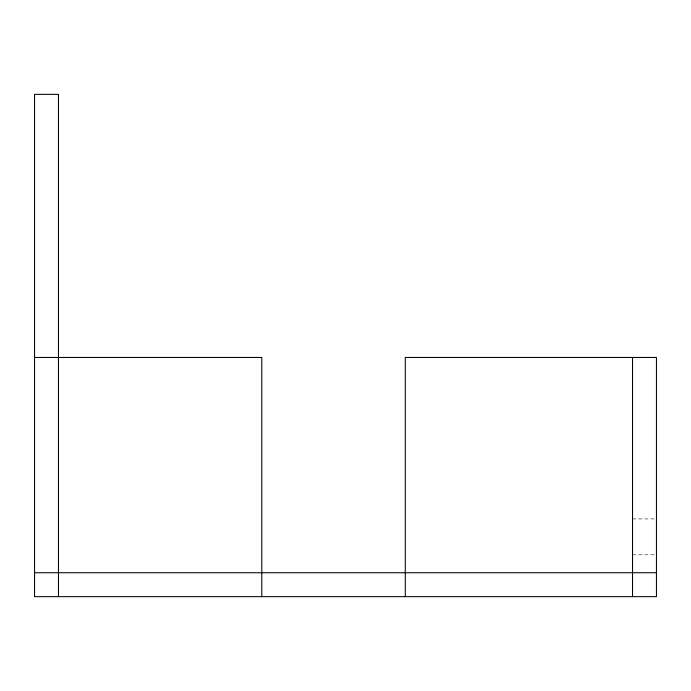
<?xml version="1.0" encoding="UTF-8"?>
<svg xmlns="http://www.w3.org/2000/svg" width="691" height="691" viewBox="0 0 691 691"><rect width="100%" height="100%" fill="white"/><g stroke="black" fill="none" stroke-linecap="round" stroke-linejoin="round"><path stroke-width="0.52" stroke-dasharray="3.46 2.59" d="M632.533 518.915L655.413 518.915M632.533 554.795L655.413 554.795"/><path stroke-width="1.04" d="M34.55 357.463L261.785 357.463L261.785 596.653M34.55 572.735L656.45 572.735M632.533 357.463L632.533 596.653M405.297 596.653L405.297 357.463L656.45 357.463L656.45 596.653L34.55 596.653L34.55 94.347L58.467 94.347L58.467 596.653"/></g></svg>
